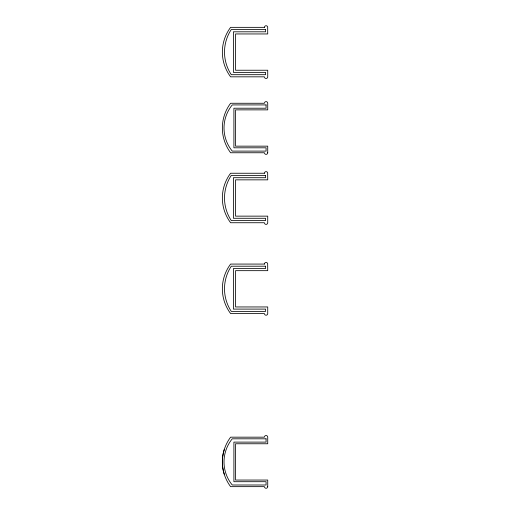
<?xml version="1.0" encoding="UTF-8"?>
<svg xmlns="http://www.w3.org/2000/svg" width="514" height="514" viewBox="0 0 514 514"><rect width="100%" height="100%" fill="white"/><g stroke="black" fill="none" stroke-linecap="round" stroke-linejoin="round"><path stroke-width="0.77" d="M224.265 449.538C221.733 457.524 221.733 466.288 224.265 474.281M267.723 152.754L267.666 153.178A1.651 1.651 0 0 1 264.421 152.754L230.606 152.754A41.236 41.236 0 0 1 230.606 103.269L264.421 103.269A1.651 1.651 0 0 1 266.072 101.624A1.651 1.651 0 0 1 267.723 103.269L267.723 109.867L235.56 109.867L235.56 146.156L267.723 146.156L267.723 152.754M267.723 486.649L267.666 487.079A1.651 1.651 0 0 1 264.421 486.649L230.606 486.649A41.236 41.236 0 0 1 230.606 437.17L264.421 437.17A1.651 1.651 0 0 1 266.072 435.519A1.651 1.651 0 0 1 267.723 437.17L267.723 443.762L235.56 443.762L235.56 480.05L267.723 480.05L267.723 486.649M264.421 27.351L230.606 27.351A41.236 41.236 0 0 0 230.606 76.83L264.421 76.83A1.651 1.651 0 0 0 266.072 78.481A1.651 1.651 0 0 0 267.723 76.83L267.723 70.238L235.56 70.238L235.56 33.95L267.723 33.95L267.666 26.921A1.651 1.651 0 0 0 264.421 27.351M265.577 29.491L231.287 29.491A41.036 41.036 0 0 0 231.287 74.691L265.577 74.691L265.577 72.378L233.414 72.378L233.414 31.804L265.577 31.804L265.577 29.491M266.072 104.92L232.257 104.92A36.455 36.455 0 0 0 232.257 151.103L266.072 151.103L266.072 147.807L233.909 147.807L233.909 108.216L266.072 108.216L266.072 104.92M264.421 173.25L230.606 173.25A41.236 41.236 0 0 0 230.606 222.735L264.421 222.735A1.651 1.651 0 0 0 266.072 224.387A1.651 1.651 0 0 0 267.723 222.735L267.723 216.137L235.56 216.137L235.56 179.849L267.723 179.849L267.666 172.826A1.651 1.651 0 0 0 264.421 173.25M265.577 175.396L231.287 175.396A41.036 41.036 0 0 0 231.287 220.59L265.577 220.59L265.577 218.283L233.414 218.283L233.414 177.709L265.577 177.709L265.577 175.396M264.421 264.074L230.606 264.074A41.236 41.236 0 0 0 230.606 313.553L264.421 313.553A1.651 1.651 0 0 0 266.072 315.204A1.651 1.651 0 0 0 267.723 313.553L267.723 306.954L235.56 306.954L235.56 270.666L267.723 270.666L267.666 263.643A1.651 1.651 0 0 0 264.421 264.074M265.577 266.213L231.287 266.213A41.036 41.036 0 0 0 231.287 311.413L265.577 311.413L265.577 309.1L233.414 309.1L233.414 268.526L265.577 268.526L265.577 266.213M266.072 438.815L232.257 438.815A36.455 36.455 0 0 0 232.257 485.004L266.072 485.004L266.072 481.702L233.909 481.702L233.909 442.111L266.072 442.111L266.072 438.815"/></g></svg>
